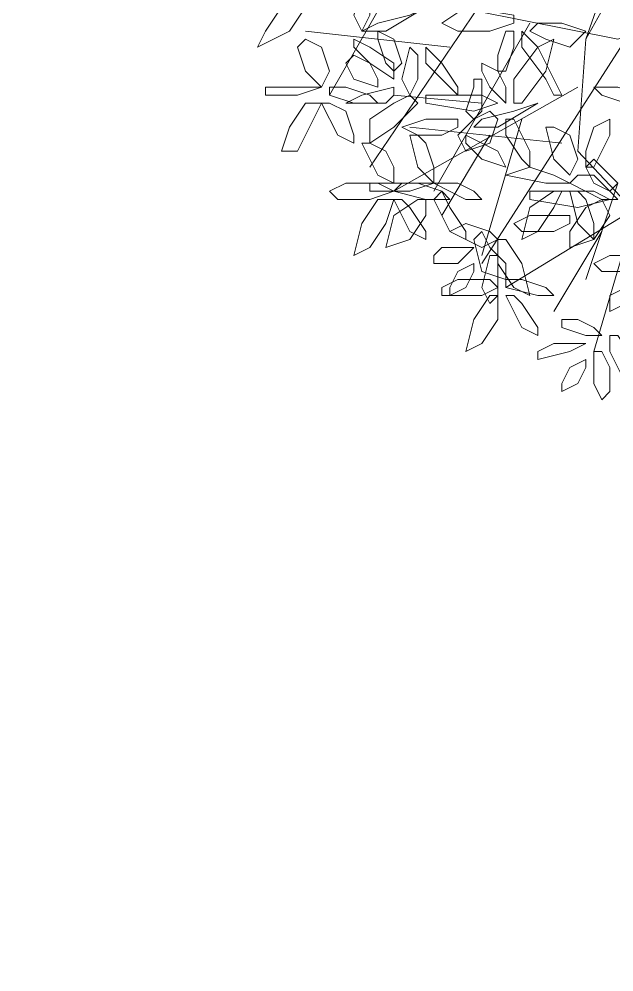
# Model space of a CAD drawing. Header units: millimetres. Extents: x 2576 to 2719, y 1757 to 1977.
# Drawn here: x 2676.758 to 2678.856, y 1828.894 to 1832.252 of the extents above; entities that cross this region are included whole.
import ezdxf

# ---------------------------------------------------------------- set-up
doc = ezdxf.new("R2010")
doc.units = ezdxf.units.MM
doc.layers.add('PDF_0', color=7, linetype='Continuous')

msp = doc.modelspace()

# ---------------------------------------------------------------- linework, layer by layer
at = {"layer": 'PDF_0', "lineweight": 9}
for points in [[(2680.0279, 1831.7581), (2679.7455, 1831.8146), (2679.576, 1832.097), (2679.3501, 1832.1253), (2679.0112, 1832.6336), (2678.7571, 1832.1817), (2678.9265, 1832.6618), (2678.8418, 1833.2548), (2678.277, 1833.8196)], [(2678.1923, 1832.5771), (2677.8534, 1831.9841)], [(2678.5312, 1832.5206), (2677.9946, 1831.7299)], [(2678.39, 1831.391), (2678.8983, 1832.1817), (2679.3219, 1832.3229), (2679.1807, 1831.9558), (2679.3784, 1832.3229), (2679.2654, 1832.097), (2679.4066, 1832.3229), (2679.7455, 1831.8146), (2679.4348, 1832.3229), (2679.7455, 1831.8146), (2679.4066, 1832.2947), (2679.1524, 1831.8429), (2679.3219, 1832.3512), (2678.87, 1832.1817), (2678.0229, 1832.3512)], [(2678.5594, 1832.2382), (2678.2205, 1831.6452)], [(2678.277, 1832.1535), (2677.7687, 1832.21)], [(2678.7571, 1832.1817), (2678.7288, 1831.7864), (2679.1807, 1831.3063)], [(2678.7288, 1832.0123), (2678.0793, 1831.6452)], [(2678.39, 1831.9558), (2678.0793, 1831.9841)], [(2678.5312, 1831.8993), (2678.39, 1831.4193)], [(2678.6724, 1831.8146), (2678.1358, 1831.8711)], [(2678.4182, 1831.8429), (2678.2488, 1831.5605)], [(2679.1242, 1831.7017), (2678.4747, 1831.3063)], [(2678.87, 1831.6734), (2678.7571, 1831.3345)], [(2678.9265, 1831.5605), (2678.7853, 1831.0804)], [(2678.8136, 1831.504), (2678.6441, 1831.2216)]]:
    msp.add_lwpolyline(points, dxfattribs=at)
for points in [[(2677.9664, 1832.3512), (2677.9946, 1832.3794), (2677.9946, 1832.2665), (2677.9664, 1832.21), (2677.9381, 1832.2665)], [(2677.7687, 1832.3229), (2677.7687, 1832.2947), (2677.7122, 1832.21), (2677.5993, 1832.1535), (2677.6275, 1832.21), (2677.684, 1832.2947)], [(2678.1358, 1832.2665), (2678.1923, 1832.2947), (2678.0511, 1832.21), (2677.9664, 1832.21), (2678.0229, 1832.2382)], [(2678.4182, 1832.21), (2678.3053, 1832.21), (2678.2488, 1832.2382), (2678.3335, 1832.2947), (2678.5029, 1832.2665), (2678.5029, 1832.2382)], [(2678.5594, 1832.21), (2678.5876, 1832.2382), (2678.6724, 1832.2382), (2678.7571, 1832.21), (2678.7006, 1832.1535), (2678.6159, 1832.1817)], [(2678.0793, 1832.1817), (2678.1076, 1832.097), (2678.0793, 1832.0688), (2678.0511, 1832.097), (2678.0229, 1832.1817), (2678.0229, 1832.21)], [(2678.4464, 1832.0688), (2678.4747, 1832.0688), (2678.5029, 1832.1535), (2678.5029, 1832.21), (2678.4747, 1832.21), (2678.4464, 1832.1253)], [(2678.6159, 1832.0405), (2678.5312, 1832.1535), (2678.5312, 1832.21), (2678.5876, 1832.1535), (2678.6724, 1831.9841), (2678.6441, 1831.9841)], [(2677.8252, 1832.1535), (2677.8534, 1832.0688), (2677.8252, 1832.0123), (2677.7687, 1832.0688), (2677.7405, 1832.1535), (2677.7687, 1832.1817)], [(2677.9381, 1832.1817), (2677.9381, 1832.1535), (2677.9946, 1832.097), (2678.0793, 1832.0405), (2678.0793, 1832.097), (2677.9946, 1832.1535)], [(2678.5029, 1832.0405), (2678.5876, 1832.1535), (2678.6441, 1832.1817), (2678.6159, 1832.0688), (2678.5312, 1831.9558), (2678.5029, 1831.9558)], [(2678.1641, 1832.1253), (2678.1358, 1832.1535), (2678.1076, 1832.0405), (2678.1358, 1831.9841), (2678.1641, 1832.0405)], [(2678.2488, 1832.0405), (2678.1923, 1832.097), (2678.1923, 1832.1535), (2678.2488, 1832.097), (2678.3053, 1832.0123), (2678.3053, 1831.9841)], [(2678.0229, 1832.0405), (2678.0229, 1832.0123), (2677.9381, 1832.0405), (2677.9099, 1832.097), (2677.9381, 1832.1253), (2677.9946, 1832.097)], [(2678.39, 1832.097), (2678.39, 1832.0688), (2678.4182, 1832.0123), (2678.4747, 1831.9558), (2678.4747, 1832.0123), (2678.4464, 1832.0688)], [(2678.3617, 1832.0123), (2678.3335, 1831.9276), (2678.3617, 1831.8993), (2678.39, 1831.9276), (2678.39, 1832.0405), (2678.3617, 1832.0405)], [(2677.684, 1832.0123), (2677.7687, 1832.0123), (2677.8252, 1832.0123), (2677.7405, 1831.9841), (2677.6275, 1831.9841), (2677.6275, 1832.0123)], [(2677.9099, 1832.0123), (2677.9946, 1831.9841), (2678.0229, 1831.9558), (2677.9381, 1831.9558), (2677.8534, 1831.9841), (2677.8534, 1832.0123)], [(2678.0511, 1831.9558), (2677.9664, 1831.9558), (2677.9099, 1831.9558), (2677.9664, 1831.9841), (2678.0793, 1832.0123), (2678.0793, 1831.9841)], [(2678.8983, 1831.9558), (2678.8136, 1831.9841), (2678.7853, 1832.0123), (2678.87, 1832.0123), (2678.9548, 1831.9841), (2678.9548, 1831.9558)], [(2678.1358, 1831.9841), (2678.1641, 1831.9558), (2678.0793, 1831.8711), (2677.9946, 1831.8146), (2677.9946, 1831.8993), (2678.0793, 1831.9558)], [(2678.2488, 1831.9841), (2678.39, 1831.9841), (2678.4464, 1831.9558), (2678.3617, 1831.9276), (2678.1923, 1831.9558), (2678.1923, 1831.9841)], [(2677.8252, 1831.9558), (2677.7687, 1831.9558), (2677.7122, 1831.8711), (2677.684, 1831.7864), (2677.7405, 1831.7864), (2677.7969, 1831.8993)], [(2677.9099, 1831.9276), (2677.9381, 1831.8429), (2677.9381, 1831.8146), (2677.8817, 1831.8429), (2677.8252, 1831.9558), (2677.8534, 1831.9558)], [(2678.5029, 1831.9276), (2678.5876, 1831.9558), (2678.4464, 1831.8711), (2678.3617, 1831.8711), (2678.39, 1831.8993)], [(2678.2488, 1831.8429), (2678.1641, 1831.8429), (2678.1076, 1831.8711), (2678.1923, 1831.8993), (2678.3053, 1831.8993), (2678.3053, 1831.8711)], [(2678.4182, 1831.9276), (2678.4464, 1831.8993), (2678.4182, 1831.8146), (2678.3335, 1831.7864), (2678.3053, 1831.8429), (2678.3617, 1831.8993)], [(2678.4747, 1831.8429), (2678.5312, 1831.7581), (2678.5594, 1831.7299), (2678.5594, 1831.7864), (2678.5029, 1831.8993), (2678.4747, 1831.8993)], [(2678.7571, 1831.7864), (2678.7853, 1831.8711), (2678.8418, 1831.8993), (2678.8418, 1831.8429), (2678.7853, 1831.7299), (2678.7571, 1831.7299)], [(2678.7006, 1831.8429), (2678.7288, 1831.7581), (2678.7006, 1831.7017), (2678.6441, 1831.7581), (2678.6159, 1831.8711), (2678.6441, 1831.8711)], [(2678.1923, 1831.8146), (2678.2205, 1831.7299), (2678.2205, 1831.6734), (2678.1641, 1831.7299), (2678.1358, 1831.8429), (2678.1641, 1831.8429)], [(2678.3335, 1831.8429), (2678.3335, 1831.8146), (2678.39, 1831.7581), (2678.4747, 1831.7299), (2678.4464, 1831.7864), (2678.39, 1831.8146)], [(2678.0511, 1831.7864), (2678.0793, 1831.7299), (2678.0793, 1831.6734), (2678.0229, 1831.7017), (2677.9664, 1831.8146), (2677.9946, 1831.8146)], [(2678.5594, 1831.7299), (2678.4747, 1831.7017), (2678.6159, 1831.6734), (2678.7006, 1831.6734), (2678.6441, 1831.7017)], [(2678.7853, 1831.7581), (2678.7571, 1831.7299), (2678.7853, 1831.6734), (2678.8418, 1831.6452), (2678.87, 1831.6734), (2678.8136, 1831.7299)], [(2678.7853, 1831.7017), (2678.8418, 1831.6452), (2678.87, 1831.6169), (2678.8136, 1831.6169), (2678.7006, 1831.6734), (2678.7288, 1831.7017)], [(2677.9099, 1831.6734), (2678.0229, 1831.6734), (2678.0793, 1831.6452), (2677.9946, 1831.6169), (2677.8817, 1831.6169), (2677.8534, 1831.6452)], [(2678.0511, 1831.6734), (2678.1641, 1831.6734), (2678.2205, 1831.6734), (2678.1358, 1831.6452), (2677.9946, 1831.6452), (2677.9946, 1831.6734)], [(2678.1641, 1831.6734), (2678.2488, 1831.6452), (2678.277, 1831.6169), (2678.1923, 1831.6169), (2678.0793, 1831.6452), (2678.1076, 1831.6734)], [(2678.3053, 1831.6734), (2678.3617, 1831.6452), (2678.39, 1831.6169), (2678.3335, 1831.6169), (2678.2205, 1831.6734), (2678.2488, 1831.6734)], [(2678.277, 1831.5887), (2678.3335, 1831.504), (2678.3335, 1831.4757), (2678.277, 1831.504), (2678.2205, 1831.6169), (2678.2488, 1831.6452)], [(2678.6724, 1831.6452), (2678.6441, 1831.6452), (2678.5594, 1831.5887), (2678.5312, 1831.4757), (2678.5876, 1831.504), (2678.6441, 1831.5887)], [(2678.6441, 1831.6452), (2678.7853, 1831.6452), (2678.8418, 1831.6169), (2678.7288, 1831.5887), (2678.5594, 1831.6169), (2678.5594, 1831.6452)], [(2678.7571, 1831.6169), (2678.7853, 1831.5322), (2678.7853, 1831.4757), (2678.7288, 1831.5322), (2678.7006, 1831.6452), (2678.7288, 1831.6452)], [(2678.0793, 1831.6169), (2678.0229, 1831.6169), (2677.9664, 1831.5322), (2677.9381, 1831.4193), (2677.9946, 1831.4475), (2678.0511, 1831.5322)], [(2678.1923, 1831.6169), (2678.1641, 1831.6169), (2678.0793, 1831.5605), (2678.0511, 1831.4475), (2678.1358, 1831.4757), (2678.1923, 1831.5605)], [(2678.1358, 1831.5887), (2678.1923, 1831.504), (2678.1923, 1831.4757), (2678.1358, 1831.504), (2678.0793, 1831.6169), (2678.1076, 1831.6169)], [(2678.8136, 1831.6169), (2678.8418, 1831.5605), (2678.7853, 1831.4757), (2678.7006, 1831.4475), (2678.7006, 1831.504), (2678.7571, 1831.5887)], [(2678.3335, 1831.5322), (2678.277, 1831.504), (2678.39, 1831.4475), (2678.4464, 1831.4757), (2678.4182, 1831.504)], [(2678.6441, 1831.504), (2678.5312, 1831.504), (2678.5029, 1831.5322), (2678.5594, 1831.5605), (2678.7006, 1831.5605), (2678.7006, 1831.5322)], [(2678.4182, 1831.4475), (2678.4747, 1831.391), (2678.4747, 1831.3345), (2678.39, 1831.3628), (2678.3617, 1831.4757), (2678.39, 1831.504)], [(2678.4464, 1831.4757), (2678.4747, 1831.4757), (2678.5312, 1831.391), (2678.5594, 1831.2781), (2678.5029, 1831.3063), (2678.4464, 1831.391)], [(2678.2488, 1831.4475), (2678.3335, 1831.4475), (2678.3617, 1831.4475), (2678.3053, 1831.391), (2678.2205, 1831.391), (2678.2205, 1831.4193)], [(2678.4464, 1831.3628), (2678.4464, 1831.2781), (2678.4182, 1831.2498), (2678.39, 1831.3063), (2678.4182, 1831.4193), (2678.4464, 1831.4193)], [(2678.8418, 1831.4193), (2678.9265, 1831.4193), (2678.9548, 1831.391), (2678.8983, 1831.3628), (2678.8136, 1831.3628), (2678.7853, 1831.391)], [(2678.3617, 1831.391), (2678.3617, 1831.3628), (2678.3335, 1831.3063), (2678.277, 1831.2781), (2678.277, 1831.3063), (2678.3053, 1831.3628)], [(2678.3053, 1831.3345), (2678.4182, 1831.3345), (2678.4464, 1831.3063), (2678.39, 1831.2781), (2678.2488, 1831.2781), (2678.2488, 1831.3063)], [(2678.5312, 1831.3345), (2678.6159, 1831.3063), (2678.6441, 1831.2781), (2678.5876, 1831.2781), (2678.4747, 1831.3063), (2678.4747, 1831.3345)], [(2678.9265, 1831.3345), (2678.9548, 1831.3063), (2678.8983, 1831.2498), (2678.8418, 1831.2216), (2678.8418, 1831.2781), (2678.8983, 1831.3063)], [(2678.4464, 1831.2781), (2678.4182, 1831.2781), (2678.3617, 1831.1933), (2678.3335, 1831.0804), (2678.39, 1831.1086), (2678.4464, 1831.1933)], [(2678.5312, 1831.2498), (2678.5876, 1831.1651), (2678.5876, 1831.1369), (2678.5312, 1831.1651), (2678.4747, 1831.2781), (2678.5029, 1831.2781)], [(2678.7288, 1831.1933), (2678.7853, 1831.1651), (2678.8136, 1831.1369), (2678.7571, 1831.1369), (2678.6724, 1831.1651), (2678.6724, 1831.1933)], [(2678.8418, 1831.1369), (2678.87, 1831.1369), (2678.9265, 1831.0521), (2678.9548, 1830.9392), (2678.8983, 1830.9674), (2678.8418, 1831.0804)], [(2678.6441, 1831.1086), (2678.7006, 1831.1086), (2678.7571, 1831.1086), (2678.7006, 1831.0804), (2678.5876, 1831.0521), (2678.5876, 1831.0804)], [(2678.8418, 1831.0239), (2678.8418, 1830.9392), (2678.8136, 1830.9109), (2678.7853, 1830.9674), (2678.7853, 1831.0804), (2678.8136, 1831.0804)], [(2678.7571, 1831.0521), (2678.7571, 1831.0239), (2678.7288, 1830.9674), (2678.6724, 1830.9392), (2678.6724, 1830.9674), (2678.7006, 1831.0239)]]:
    msp.add_lwpolyline(points, close=True, dxfattribs=at)
at = {"layer": 'PDF_0', "lineweight": 50}
msp.add_arc((2647.284, 1876.2215), 51.8339, 259.66735, 337.6648, dxfattribs=at)

doc.saveas('drawing.dxf')
